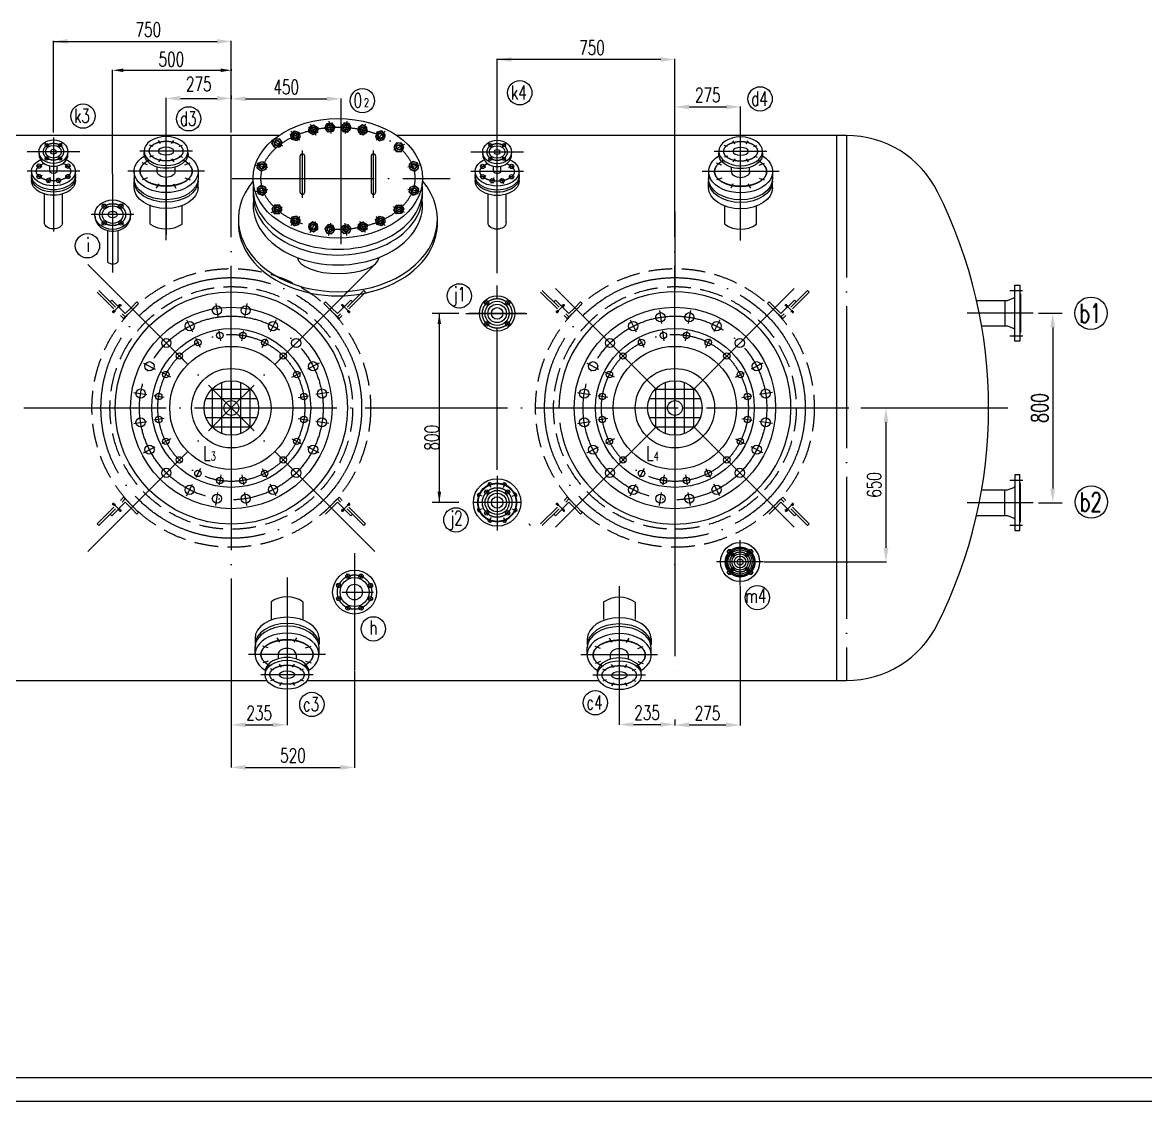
# Model space of a CAD drawing. Extents: x -54047 to 31317, y -2 to 11950.
# Drawn here: x -31083 to -26345, y 0 to 4554 of the extents above; entities that cross this region are included whole.
import ezdxf

# ---------------------------------------------------------------- set-up
doc = ezdxf.new("R2010")
doc.units = 0
doc.header["$LTSCALE"] = 20
for name, pattern in [('DASHDOT-M', [36, 30, -3, 0, -3]), ('DASHDOT-S', [14, 10, -2, 0, -2]), ('HIDDEN-M', [7, 5, -2])]:
    doc.linetypes.add(name, pattern=pattern)
doc.layers.get('0').update_dxf_attribs({"linetype": 'CONTINUOUS'})
doc.styles.add('BIAOZHU', font='ROMANS.shx', dxfattribs={"width": 0.7, "bigfont": 'HLFSD.shx'})
doc.styles.add('HZ', font='ROMANS.shx', dxfattribs={"width": 0.7, "height": 60, "bigfont": 'HLFSD.shx'})

msp = doc.modelspace()

# ---------------------------------------------------------------- linework, layer by layer
at = {"color": 7, "linetype": 'Continuous'}
for p, q in [((-30952.5, 4089.4), (-30952.5, 4475.5)), ((-30952.5, 4473.5), (-30262.1, 4473.5)), ((-30202.1, 4089.4), (-30202.1, 4475.5)), ((-29080.5, 4095.2), (-29080.5, 4399.4)), ((-28390.4, 4397.4), (-29080.5, 4397.4)), ((-28330.4, 4081.2), (-28330.4, 4399.4)), ((-30702.8, 3914.9), (-30702.8, 4353.8)), ((-30657.8, 4351.8), (-30247.1, 4351.8)), ((-30202.1, 4356.1), (-30202.1, 4349.8)), ((-30477.1, 4089.4), (-30477.1, 4235.2)), ((-30417.1, 4233.2), (-30262.1, 4233.2)), ((-30202.1, 4245.5), (-30202.1, 4231.2)), ((-30142.1, 4231.2), (-29799, 4231.2)), ((-29739, 4186.4), (-29739, 4233.2)), ((-28330.4, 4078.8), (-28330.4, 4197.2)), ((-28270.4, 4197.2), (-28113.2, 4197.2)), ((-28053.2, 4072.7), (-28053.2, 4199.2)), ((-28330.4, 4079.2), (-28330.4, 4078.9)), ((-28330.4, 3755.2), (-28330.4, 3514.2)), ((-28330.4, 3679.3), (-28330.4, 3429.4)), ((-29242.4, 3325.8), (-29354.5, 3325.8)), ((-29324.5, 3325.8), (-29324.5, 2527.9)), ((-26795.8, 3326.8), (-26696.2, 3326.8)), ((-26736.2, 3266.8), (-26736.2, 2586.8)), ((-27546.3, 2926.8), (-27437.7, 2926.8)), ((-27439.7, 2336.8), (-27439.7, 2866.8)), ((-29242.4, 2527.9), (-29354.5, 2527.9)), ((-26795.8, 2526.8), (-26696.2, 2526.8)), ((-27954.4, 2276.8), (-27437.7, 2276.8)), ((-28055.4, 2175.1), (-28055.4, 1587.1)), ((-30202.1, 1817.8), (-30202.1, 1410)), ((-29682.1, 1817.8), (-29682.1, 1408)), ((-30202.1, 1774.8), (-30202.1, 1589.6)), ((-29967.1, 1710.1), (-29967.1, 1587.6)), ((-28565.4, 1720.5), (-28565.4, 1589.1)), ((-28330.4, 1611.9), (-28330.4, 1589.1)), ((-30202.1, 1587.6), (-30202.1, 1564)), ((-30142.1, 1589.6), (-30027.1, 1589.6)), ((-28505.4, 1591.1), (-28390.4, 1591.1)), ((-28330.4, 1589.1), (-28330.4, 1587.1)), ((-28270.4, 1589.1), (-28115.4, 1589.1)), ((-30142.1, 1410), (-29742.1, 1410)), ((-20014.2, 0), (-36814.2, 0))]:
    msp.add_line(p, q, dxfattribs=at)
at = {"color": 1, "linetype": 'DASHDOT-M'}
for p, q in [((-29739, 3617.5), (-29739, 4184.4)), ((-29868.8, 4124.5), (-29844.8, 4077.4)), ((-29790.4, 4136.5), (-29782.1, 4084.4)), ((-29714.1, 4136.5), (-29722.4, 4084.4)), ((-29635.7, 4124.5), (-29659.7, 4077.4)), ((-29080.4, 3495.3), (-29080.5, 4144.5)), ((-30477.1, 3634.8), (-30477.1, 4087.4)), ((-30202.1, 2926.8), (-30202.1, 4076.8)), ((-29951, 4094.4), (-29913.6, 4057)), ((-29553.6, 4094.4), (-29590.9, 4057)), ((-28330.4, 2926.8), (-28330.4, 4076.8)), ((-28053.2, 3633.7), (-28053.2, 4086.3)), ((-27606.6, 4076.8), (-27606.6, 1776.8)), ((-30975.9, 4031.4), (-30988.5, 4044.1)), ((-30950.5, 3672), (-30950.5, 4068.2)), ((-30929.2, 4031.4), (-30916.5, 4044.1)), ((-30033.7, 4057.1), (-29986.7, 4033.1)), ((-29470.8, 4039.1), (-29517.8, 4015.1)), ((-29103.8, 4030.3), (-29116.5, 4042.9)), ((-29057.1, 4030.3), (-29044.5, 4042.9)), ((-30841.5, 4008.1), (-31063.5, 4008.1)), ((-30975.9, 3984.7), (-30988.5, 3972.1)), ((-30929.2, 3984.7), (-30916.5, 3972.1)), ((-30366.1, 4010.8), (-30588.1, 4010.8)), ((-29902.3, 3813.7), (-29902.3, 4013.7)), ((-29602.3, 3813.7), (-29602.3, 4013.7)), ((-28969.5, 4006.9), (-29191.5, 4006.9)), ((-29103.8, 3983.6), (-29116.5, 3971)), ((-29057.1, 3983.6), (-29044.5, 3971)), ((-27942.2, 4009.7), (-28164.2, 4009.7)), ((-31000.8, 3942.8), (-31022.2, 3950.5)), ((-30903.7, 3943), (-30882.9, 3950.5)), ((-30100.1, 3950.8), (-30047.9, 3942.5)), ((-29404.5, 3950.8), (-29456.6, 3942.5)), ((-29128.7, 3941.7), (-29150.1, 3949.4)), ((-29031.6, 3941.9), (-29010.8, 3949.4)), ((-30841.5, 3925.4), (-31063.5, 3925.4)), ((-31000.3, 3908.2), (-31022.2, 3900.3)), ((-30966.7, 3899.2), (-30979.6, 3875.5)), ((-30937.3, 3897.3), (-30925.6, 3875.7)), ((-30903.1, 3907.5), (-30882.9, 3900.3)), ((-30702.8, 3912.9), (-30702.8, 3498.6)), ((-30315.1, 3925.4), (-30639.1, 3925.4)), ((-30477.1, 3896.1), (-30477.1, 3658.6)), ((-30199, 3895.7), (-29278.9, 3895.7)), ((-28969.5, 3924.3), (-29191.5, 3924.3)), ((-29128.2, 3907), (-29150.1, 3899.1)), ((-29094.7, 3898.1), (-29107.5, 3874.4)), ((-29065.3, 3896.2), (-29053.6, 3874.6)), ((-29031, 3906.4), (-29010.8, 3899.1)), ((-27891.2, 3924.3), (-28215.2, 3924.3)), ((-30100.1, 3840.6), (-30047.9, 3848.9)), ((-29404.5, 3840.6), (-29456.6, 3848.9)), ((-30702.8, 3811.3), (-30702.8, 3652.6)), ((-30728.9, 3768.7), (-30749.3, 3789.1)), ((-30677.3, 3768.1), (-30656.2, 3789.1)), ((-30033.7, 3752.2), (-29986.7, 3776.2)), ((-29470.8, 3752.2), (-29517.8, 3776.2)), ((-30612.8, 3742.6), (-30792.8, 3742.6)), ((-30728.9, 3716.5), (-30749.3, 3696.1)), ((-30677.3, 3717.1), (-30656.2, 3696.1)), ((-29951, 3697), (-29913.6, 3734.3)), ((-29868.8, 3666.9), (-29844.8, 3714)), ((-29790.4, 3654.8), (-29782.1, 3707)), ((-29714.1, 3654.8), (-29722.4, 3707)), ((-29635.7, 3666.9), (-29659.7, 3714)), ((-29553.6, 3697), (-29590.9, 3734.3)), ((-30808.1, 3532.8), (-30202.1, 2926.8)), ((-29596.1, 3532.8), (-30202.1, 2926.8)), ((-29080.4, 2666.3), (-29080.4, 3444)), ((-28834, 3430.4), (-28330.4, 2926.8)), ((-27826.8, 3430.4), (-28330.4, 2926.8)), ((-26917.1, 3421.8), (-26864.2, 3421.8)), ((-30600.2, 3374.4), (-30593.1, 3367.3)), ((-29804, 3374.4), (-29811.1, 3367.3)), ((-29117, 3362.3), (-29132.2, 3377.6)), ((-29043.8, 3362.3), (-29028.6, 3377.6)), ((-28728.5, 3374.4), (-28721.4, 3367.3)), ((-27932.3, 3374.4), (-27939.4, 3367.3)), ((-30702.8, 3328.4), (-30685.1, 3346.1)), ((-30667.3, 3363.9), (-30685.1, 3346.1)), ((-29736.9, 3363.9), (-29719.2, 3346.1)), ((-29701.4, 3328.4), (-29719.2, 3346.1)), ((-29212.4, 3325.8), (-28955.8, 3325.8)), ((-28960.4, 3325.8), (-29200.4, 3325.8)), ((-28981.4, 3325.8), (-29179.4, 3325.8)), ((-28831.1, 3328.4), (-28813.3, 3346.1)), ((-28795.6, 3363.9), (-28813.3, 3346.1)), ((-27865.2, 3363.9), (-27847.4, 3346.1)), ((-27829.7, 3328.4), (-27847.4, 3346.1)), ((-26819, 3326.8), (-27097.2, 3326.8)), ((-29117, 3289.2), (-29132.2, 3273.9)), ((-29043.8, 3289.2), (-29028.6, 3273.9)), ((-26917.1, 3231.8), (-26862.7, 3231.8)), ((-35398.1, 2926.8), (-26925, 2926.8)), ((-30808.1, 2320.8), (-30202.1, 2926.8)), ((-29596.1, 2320.8), (-30202.1, 2926.8)), ((-30202.1, 2926.8), (-30202.1, 1776.8)), ((-28834, 2423.2), (-28330.4, 2926.8)), ((-27826.8, 2423.2), (-28330.4, 2926.8)), ((-28330.4, 2926.8), (-28330.4, 2068.6)), ((-29106.9, 2591.8), (-29115.1, 2611.7)), ((-29080.4, 2640.2), (-29080.4, 2409.7)), ((-29053.9, 2591.8), (-29045.6, 2611.7)), ((-26917.1, 2621.8), (-26862.7, 2621.8)), ((-29144.3, 2554.3), (-29164.3, 2562.6)), ((-29117, 2564.4), (-29132.2, 2579.7)), ((-29043.8, 2564.4), (-29028.6, 2579.7)), ((-29016.5, 2554.3), (-28996.5, 2562.6)), ((-30702.8, 2525.3), (-30685.1, 2507.5)), ((-29701.4, 2525.3), (-29719.2, 2507.5)), ((-28981.4, 2527.9), (-29179.4, 2527.9)), ((-28831.1, 2525.3), (-28813.3, 2507.5)), ((-27829.7, 2525.3), (-27847.4, 2507.5)), ((-26819, 2526.8), (-27097.2, 2526.8)), ((-30667.3, 2489.7), (-30685.1, 2507.5)), ((-30600.2, 2479.2), (-30593.1, 2486.3)), ((-29736.9, 2489.7), (-29719.2, 2507.5)), ((-29144.3, 2501.4), (-29164.3, 2493.1)), ((-29117, 2491.3), (-29132.2, 2476)), ((-29043.8, 2491.3), (-29028.6, 2476)), ((-29016.5, 2501.4), (-28996.5, 2493.1)), ((-28795.6, 2489.7), (-28813.3, 2507.5)), ((-28728.5, 2479.2), (-28721.4, 2486.3)), ((-28330.4, 2479.8), (-28330.4, 1819.8)), ((-27865.2, 2489.7), (-27847.4, 2507.5)), ((-29106.9, 2463.9), (-29115.1, 2444)), ((-29053.9, 2463.9), (-29045.6, 2444)), ((-26917.1, 2431.8), (-26864.2, 2431.8)), ((-28092, 2313.4), (-28107.2, 2328.6)), ((-28055.4, 2177.1), (-28055.4, 2368.4)), ((-28018.8, 2313.4), (-28003.6, 2328.6)), ((-29682.1, 2313.5), (-29682.1, 1819.8)), ((-27956.4, 2276.8), (-28154.4, 2276.8)), ((-27986.4, 2276.8), (-28124.4, 2276.8)), ((-28079.5, 2300.9), (-28091.4, 2312.8)), ((-28031.3, 2300.9), (-28019.4, 2312.8)), ((-28092, 2240.3), (-28107.2, 2225)), ((-28079.5, 2252.7), (-28091.4, 2240.8)), ((-28031.3, 2252.7), (-28019.4, 2240.8)), ((-28018.8, 2240.3), (-28003.6, 2225)), ((-29967.1, 2211), (-29967.1, 1938.3)), ((-29739.1, 2173.4), (-29759.1, 2181.7)), ((-29705.7, 2206.8), (-29714, 2226.8)), ((-29658.5, 2206.8), (-29650.2, 2226.8)), ((-29625.1, 2173.4), (-29605.2, 2181.7)), ((-29967.1, 2177.1), (-29967.1, 1724.5)), ((-29736.1, 2149.8), (-29602.8, 2149.8)), ((-28565.4, 2175.1), (-28565.4, 1722.5)), ((-29739.1, 2126.2), (-29759.1, 2117.9)), ((-29705.7, 2092.8), (-29714, 2072.9)), ((-29658.5, 2092.8), (-29650.2, 2072.9)), ((-29625.1, 2126.2), (-29605.2, 2117.9)), ((-29805.1, 1886.5), (-30129.1, 1886.5)), ((-29967.1, 1856.3), (-29967.1, 1712.1)), ((-28403.4, 1884.5), (-28727.4, 1884.5)), ((-28565.4, 1854.3), (-28565.4, 1723.9)), ((-29856.1, 1801.1), (-30078.1, 1801.1)), ((-28454.4, 1799.1), (-28676.4, 1799.1))]:
    msp.add_line(p, q, dxfattribs=at)
at = {"color": 4, "linetype": 'Continuous'}
for p, q in [((-30001.3, 4076.8), (-32272, 4076.8)), ((-27606.6, 4076.8), (-29503.2, 4076.8)), ((-27646.6, 1776.8), (-27646.6, 4076.8)), ((-30532.5, 4030.8), (-30546.7, 4036)), ((-30500.3, 4043), (-30509.4, 4055.7)), ((-30454, 4043), (-30444.9, 4055.7)), ((-30421.7, 4030.8), (-30407.5, 4036)), ((-28108.6, 4029.7), (-28122.9, 4034.9)), ((-28076.4, 4041.9), (-28085.5, 4054.5)), ((-28030.1, 4041.9), (-28021, 4054.5)), ((-27997.8, 4029.7), (-27983.6, 4034.9)), ((-30532.5, 3990.8), (-30546.7, 3985.7)), ((-30421.7, 3990.8), (-30407.5, 3985.7)), ((-29912.3, 3988.7), (-29912.3, 3838.7)), ((-29892.3, 3838.7), (-29892.3, 3988.7)), ((-29612.3, 3988.7), (-29612.3, 3838.7)), ((-29592.3, 3838.7), (-29592.3, 3988.7)), ((-28108.6, 3989.7), (-28122.9, 3984.6)), ((-27997.8, 3989.7), (-27983.6, 3984.6)), ((-30968.5, 3924.2), (-30968.5, 3948.3)), ((-30936.5, 3924.2), (-30936.5, 3948.3)), ((-30555.9, 3952.9), (-30578.7, 3960.9)), ((-30515.1, 3925.4), (-30515.1, 3943.5)), ((-30500.3, 3978.7), (-30509.4, 3966)), ((-30454, 3978.7), (-30444.9, 3966)), ((-30439.1, 3925.4), (-30439.1, 3943.5)), ((-30398.4, 3952.9), (-30375.6, 3960.9)), ((-29096.5, 3923.1), (-29096.5, 3947.2)), ((-29064.5, 3923.1), (-29064.5, 3947.2)), ((-28132, 3951.8), (-28154.8, 3959.8)), ((-28091.2, 3924.3), (-28091.2, 3942.4)), ((-28076.4, 3977.5), (-28085.5, 3964.9)), ((-28030.1, 3977.5), (-28021, 3964.9)), ((-28015.2, 3924.3), (-28015.2, 3942.4)), ((-27974.5, 3951.8), (-27951.7, 3959.8)), ((-30612.1, 3925.4), (-30612.1, 3891.8)), ((-30555.9, 3897.9), (-30578.7, 3890)), ((-30398.4, 3897.9), (-30375.6, 3890)), ((-30342.1, 3925.4), (-30342.1, 3891.8)), ((-28188.2, 3924.3), (-28188.2, 3890.7)), ((-28132, 3896.8), (-28154.8, 3888.8)), ((-27974.5, 3896.8), (-27951.7, 3888.8)), ((-27918.2, 3924.3), (-27918.2, 3890.7)), ((-30612.1, 3854.5), (-30612.1, 3880.9)), ((-30508, 3873.1), (-30518.8, 3854.8)), ((-30446.2, 3873.1), (-30435.5, 3854.8)), ((-30342.1, 3854.5), (-30342.1, 3880.9)), ((-28188.2, 3853.3), (-28188.2, 3879.8)), ((-28084.1, 3871.9), (-28094.9, 3853.7)), ((-28022.3, 3871.9), (-28011.6, 3853.7)), ((-27918.2, 3853.3), (-27918.2, 3879.8)), ((-30990.5, 3708.5), (-30990.5, 3829.7)), ((-30914.5, 3708.5), (-30914.5, 3829.7)), ((-29118.5, 3707.3), (-29118.5, 3828.6)), ((-29042.5, 3707.3), (-29042.5, 3828.6)), ((-30544.1, 3703), (-30544.1, 3780.1)), ((-30410.1, 3703), (-30410.1, 3780.1)), ((-28120.2, 3701.9), (-28120.2, 3779)), ((-27986.2, 3701.9), (-27986.2, 3779)), ((-30724.8, 3675.7), (-30724.8, 3543.4)), ((-30680.8, 3675.5), (-30680.8, 3542.9)), ((-26896.6, 3209.3), (-26896.6, 3444.3)), ((-26896.6, 3444.3), (-26875.6, 3444.3)), ((-26875.6, 3444.3), (-26875.6, 3209.3)), ((-27057.8, 3380.8), (-26926.6, 3380.8)), ((-26938.6, 3380.8), (-26938.6, 3272.8)), ((-26926.6, 3380.8), (-26900.3, 3391.3)), ((-26875.6, 3407.8), (-26872.6, 3407.8)), ((-26872.6, 3407.8), (-26872.6, 3245.8)), ((-26872.6, 3407.8), (-26872.6, 3245.8)), ((-27036.2, 3272.8), (-26926.6, 3272.8)), ((-26926.6, 3272.8), (-26900.3, 3262.3)), ((-26872.6, 3245.8), (-26875.6, 3245.8)), ((-26875.6, 3209.3), (-26896.6, 3209.3)), ((-30242.1, 2818.9), (-30242.1, 3034.7)), ((-30202.1, 3041.9), (-30202.1, 2958.2)), ((-30162.1, 2818.9), (-30162.1, 3034.7)), ((-28370.4, 2818.9), (-28370.4, 3034.7)), ((-28330.4, 3041.9), (-28330.4, 2958.2)), ((-28290.4, 2818.9), (-28290.4, 3034.7)), ((-30284.8, 3006.8), (-30119.4, 3006.8)), ((-30282.1, 2844.1), (-30282.1, 3009.5)), ((-30122.1, 2844.1), (-30122.1, 3009.5)), ((-28413.1, 3006.8), (-28247.7, 3006.8)), ((-28410.4, 2844.1), (-28410.4, 3009.5)), ((-28250.4, 2844.1), (-28250.4, 3009.5)), ((-30310, 2966.8), (-30094.2, 2966.8)), ((-28438.3, 2966.8), (-28222.5, 2966.8)), ((-30317.2, 2926.8), (-30233.5, 2926.8)), ((-30202.1, 2811.8), (-30202.1, 2895.4)), ((-30170.7, 2926.8), (-30087.1, 2926.8)), ((-28445.5, 2926.8), (-28361.8, 2926.8)), ((-28330.4, 2811.8), (-28330.4, 2895.4)), ((-28299, 2926.8), (-28215.3, 2926.8)), ((-30310, 2886.8), (-30094.2, 2886.8)), ((-30284.8, 2846.8), (-30119.4, 2846.8)), ((-28438.3, 2886.8), (-28222.5, 2886.8)), ((-28413.1, 2846.8), (-28247.7, 2846.8)), ((-26896.6, 2644.3), (-26896.6, 2409.3)), ((-26875.6, 2644.3), (-26896.6, 2644.3)), ((-26875.6, 2409.3), (-26875.6, 2644.3)), ((-26872.6, 2607.8), (-26875.6, 2607.8)), ((-26872.6, 2445.8), (-26872.6, 2607.8)), ((-26872.6, 2445.8), (-26872.6, 2607.8)), ((-27036.2, 2580.8), (-26926.6, 2580.8)), ((-26938.6, 2472.8), (-26938.6, 2580.8)), ((-26926.6, 2580.8), (-26900.3, 2591.3)), ((-27057.8, 2472.8), (-26926.6, 2472.8)), ((-26926.6, 2472.8), (-26900.3, 2462.3)), ((-26875.6, 2445.8), (-26872.6, 2445.8)), ((-26896.6, 2409.3), (-26875.6, 2409.3)), ((-30034.1, 2108.9), (-30034.1, 2035.5)), ((-29900.1, 2108.9), (-29900.1, 2035.5)), ((-28632.4, 2106.9), (-28632.4, 2033.5)), ((-28498.4, 2106.9), (-28498.4, 2033.5)), ((-30102.1, 1957.5), (-30102.1, 1931)), ((-29998, 1938.9), (-30008.8, 1957.1)), ((-29936.2, 1938.9), (-29925.5, 1957.1)), ((-29832.1, 1957.5), (-29832.1, 1931)), ((-28700.4, 1955.5), (-28700.4, 1929)), ((-28596.3, 1936.8), (-28607, 1955.1)), ((-28534.5, 1936.8), (-28523.7, 1955.1)), ((-28430.4, 1955.5), (-28430.4, 1929)), ((-30102.1, 1886.5), (-30102.1, 1920.1)), ((-30045.9, 1914), (-30068.7, 1922)), ((-29888.4, 1914), (-29865.6, 1922)), ((-29832.1, 1886.5), (-29832.1, 1920.1)), ((-28700.4, 1884.5), (-28700.4, 1918.1)), ((-28644.1, 1912), (-28666.9, 1920)), ((-28486.7, 1912), (-28463.9, 1920)), ((-28430.4, 1884.5), (-28430.4, 1918.1)), ((-30045.9, 1859), (-30068.7, 1851)), ((-30005.1, 1886.5), (-30005.1, 1868.4)), ((-29929.1, 1886.5), (-29929.1, 1868.4)), ((-29888.4, 1859), (-29865.6, 1851)), ((-28644.1, 1857), (-28666.9, 1849)), ((-28603.4, 1884.5), (-28603.4, 1866.4)), ((-28527.4, 1884.5), (-28527.4, 1866.4)), ((-28486.7, 1857), (-28463.9, 1849)), ((-30022.5, 1821.1), (-30036.7, 1826.2)), ((-29990.3, 1833.3), (-29999.4, 1845.9)), ((-29944, 1833.3), (-29934.9, 1845.9)), ((-29911.7, 1821.1), (-29897.5, 1826.2)), ((-28620.8, 1819.1), (-28635, 1824.2)), ((-28588.5, 1831.2), (-28597.7, 1843.9)), ((-28542.2, 1831.2), (-28533.1, 1843.9)), ((-28510, 1819.1), (-28495.8, 1824.2)), ((-32223.1, 1776.8), (-30052, 1776.8)), ((-30022.5, 1781.1), (-30036.7, 1775.9)), ((-29990.3, 1768.9), (-29999.4, 1756.3)), ((-29944, 1768.9), (-29934.9, 1756.3)), ((-29911.7, 1781.1), (-29897.5, 1775.9)), ((-29882.3, 1776.8), (-28651.5, 1776.8)), ((-28620.8, 1779.1), (-28635, 1773.9)), ((-28588.5, 1766.9), (-28597.7, 1754.3)), ((-28542.2, 1766.9), (-28533.1, 1754.3)), ((-28510, 1779.1), (-28495.8, 1773.9)), ((-28479.3, 1776.8), (-27606.6, 1776.8)), ((-20114.2, 100), (-36314.2, 100))]:
    msp.add_line(p, q, dxfattribs=at)
at = {"color": 6, "linetype": 'HIDDEN-M'}
for p, q in [((-30768.7, 3415.6), (-30656.8, 3303.7)), ((-30761.7, 3422.7), (-30649.7, 3310.8)), ((-29642.6, 3422.7), (-29754.5, 3310.8)), ((-29635.5, 3415.6), (-29747.5, 3303.7)), ((-29642.6, 3422.7), (-29635.5, 3415.6)), ((-28897, 3415.6), (-28785.1, 3303.7)), ((-28889.9, 3422.7), (-28778, 3310.8)), ((-27770.9, 3422.7), (-27882.8, 3310.8)), ((-27763.8, 3415.6), (-27875.7, 3303.7)), ((-27770.9, 3422.7), (-27763.8, 3415.6)), ((-30706.3, 3381.5), (-30713.4, 3374.4)), ((-30706.3, 3381.5), (-30649.7, 3324.9)), ((-30672.4, 3352.2), (-30672.4, 3365.3)), ((-30625, 3349.7), (-30600.2, 3374.4)), ((-30617.9, 3342.6), (-30593.1, 3367.3)), ((-29786.3, 3342.6), (-29811.1, 3367.3)), ((-29779.3, 3349.7), (-29804, 3374.4)), ((-29698, 3381.5), (-29754.5, 3324.9)), ((-29731.8, 3352.2), (-29731.8, 3365.3)), ((-29698, 3381.5), (-29690.9, 3374.4)), ((-28834.6, 3381.5), (-28841.6, 3374.4)), ((-28834.6, 3381.5), (-28778, 3324.9)), ((-28800.7, 3352.2), (-28800.7, 3365.3)), ((-28753.2, 3349.7), (-28728.5, 3374.4)), ((-28746.2, 3342.6), (-28721.4, 3367.3)), ((-27914.6, 3342.6), (-27939.4, 3367.3)), ((-27907.5, 3349.7), (-27932.3, 3374.4)), ((-27826.2, 3381.5), (-27882.8, 3324.9)), ((-27860.1, 3352.2), (-27860.1, 3365.3)), ((-27826.2, 3381.5), (-27819.2, 3374.4)), ((-30691.2, 3333.5), (-30704.2, 3333.5)), ((-30697.7, 3333.5), (-30697.7, 3340)), ((-30697.7, 3333.5), (-30697.7, 3326.9)), ((-30672.4, 3358.8), (-30679, 3358.8)), ((-30672.4, 3358.8), (-30665.9, 3358.8)), ((-30617.9, 3342.6), (-30656.8, 3303.7)), ((-30625, 3349.7), (-30649.7, 3324.9)), ((-29786.3, 3342.6), (-29747.5, 3303.7)), ((-29779.3, 3349.7), (-29754.5, 3324.9)), ((-29731.8, 3358.8), (-29738.4, 3358.8)), ((-29731.8, 3358.8), (-29725.3, 3358.8)), ((-29713.1, 3333.5), (-29700, 3333.5)), ((-29706.5, 3333.5), (-29706.5, 3340)), ((-29706.5, 3333.5), (-29706.5, 3326.9)), ((-28819.5, 3333.5), (-28832.5, 3333.5)), ((-28826, 3333.5), (-28826, 3340)), ((-28826, 3333.5), (-28826, 3326.9)), ((-28800.7, 3358.8), (-28807.3, 3358.8)), ((-28800.7, 3358.8), (-28794.2, 3358.8)), ((-28746.2, 3342.6), (-28785.1, 3303.7)), ((-28753.2, 3349.7), (-28778, 3324.9)), ((-27914.6, 3342.6), (-27875.7, 3303.7)), ((-27907.5, 3349.7), (-27882.8, 3324.9)), ((-27860.1, 3358.8), (-27866.6, 3358.8)), ((-27860.1, 3358.8), (-27853.5, 3358.8)), ((-27841.3, 3333.5), (-27828.3, 3333.5)), ((-27834.8, 3333.5), (-27834.8, 3340)), ((-27834.8, 3333.5), (-27834.8, 3326.9)), ((-30768.7, 2438), (-30656.8, 2549.9)), ((-30761.7, 2430.9), (-30649.7, 2542.9)), ((-30706.3, 2472.1), (-30649.7, 2528.7)), ((-30691.2, 2520.1), (-30704.2, 2520.1)), ((-30697.7, 2520.1), (-30697.7, 2526.7)), ((-30697.7, 2520.1), (-30697.7, 2513.6)), ((-30617.9, 2511), (-30656.8, 2549.9)), ((-30625, 2504), (-30649.7, 2528.7)), ((-29786.3, 2511), (-29747.5, 2549.9)), ((-29779.3, 2504), (-29754.5, 2528.7)), ((-29642.6, 2430.9), (-29754.5, 2542.9)), ((-29698, 2472.1), (-29754.5, 2528.7)), ((-29635.5, 2438), (-29747.5, 2549.9)), ((-29713.1, 2520.1), (-29700, 2520.1)), ((-29706.5, 2520.1), (-29706.5, 2526.7)), ((-29706.5, 2520.1), (-29706.5, 2513.6)), ((-28897, 2438), (-28785.1, 2549.9)), ((-28889.9, 2430.9), (-28778, 2542.9)), ((-28834.6, 2472.1), (-28778, 2528.7)), ((-28819.5, 2520.1), (-28832.5, 2520.1)), ((-28826, 2520.1), (-28826, 2526.7)), ((-28826, 2520.1), (-28826, 2513.6)), ((-28746.2, 2511), (-28785.1, 2549.9)), ((-28753.2, 2504), (-28778, 2528.7)), ((-27914.6, 2511), (-27875.7, 2549.9)), ((-27907.5, 2504), (-27882.8, 2528.7)), ((-27770.9, 2430.9), (-27882.8, 2542.9)), ((-27826.2, 2472.1), (-27882.8, 2528.7)), ((-27763.8, 2438), (-27875.7, 2549.9)), ((-27841.3, 2520.1), (-27828.3, 2520.1)), ((-27834.8, 2520.1), (-27834.8, 2526.7)), ((-27834.8, 2520.1), (-27834.8, 2513.6)), ((-30706.3, 2472.1), (-30713.4, 2479.2)), ((-30672.4, 2494.9), (-30679, 2494.9)), ((-30672.4, 2501.4), (-30672.4, 2488.3)), ((-30672.4, 2494.9), (-30665.9, 2494.9)), ((-30625, 2504), (-30600.2, 2479.2)), ((-30617.9, 2511), (-30593.1, 2486.3)), ((-29786.3, 2511), (-29811.1, 2486.3)), ((-29779.3, 2504), (-29804, 2479.2)), ((-29731.8, 2494.9), (-29738.4, 2494.9)), ((-29731.8, 2501.4), (-29731.8, 2488.3)), ((-29731.8, 2494.9), (-29725.3, 2494.9)), ((-29698, 2472.1), (-29690.9, 2479.2)), ((-28834.6, 2472.1), (-28841.6, 2479.2)), ((-28800.7, 2494.9), (-28807.3, 2494.9)), ((-28800.7, 2501.4), (-28800.7, 2488.3)), ((-28800.7, 2494.9), (-28794.2, 2494.9)), ((-28753.2, 2504), (-28728.5, 2479.2)), ((-28746.2, 2511), (-28721.4, 2486.3)), ((-27914.6, 2511), (-27939.4, 2486.3)), ((-27907.5, 2504), (-27932.3, 2479.2)), ((-27860.1, 2494.9), (-27866.6, 2494.9)), ((-27860.1, 2501.4), (-27860.1, 2488.3)), ((-27860.1, 2494.9), (-27853.5, 2494.9)), ((-27826.2, 2472.1), (-27819.2, 2479.2)), ((-30761.7, 2430.9), (-30768.7, 2438)), ((-29642.6, 2430.9), (-29635.5, 2438)), ((-28939.9, 2430.9), (-28947, 2438)), ((-27770.9, 2430.9), (-27763.8, 2438))]:
    msp.add_line(p, q, dxfattribs=at)
at = {"color": 1, "linetype": 'DASHDOT-S'}
for p, q in [((-30267.3, 3367.6), (-30258.6, 3312.9)), ((-30136.9, 3367.6), (-30145.6, 3312.9)), ((-28395.6, 3338.3), (-28386.9, 3283.6)), ((-28265.2, 3338.3), (-28273.9, 3283.6)), ((-30391.3, 3298), (-30366.1, 3248.6)), ((-30013, 3298), (-30038.1, 3248.6)), ((-28519.5, 3298), (-28494.4, 3248.6)), ((-28141.3, 3298), (-28166.4, 3248.6)), ((-30246.9, 3209.5), (-30253.6, 3251.9)), ((-30157.3, 3209.5), (-30150.6, 3251.9)), ((-28375.2, 3209.5), (-28381.9, 3251.9)), ((-28285.6, 3209.5), (-28278.9, 3251.9)), ((-30496.7, 3221.4), (-30457.5, 3182.2)), ((-30332.1, 3181.9), (-30351.6, 3220.1)), ((-30072.2, 3181.9), (-30052.7, 3220.1)), ((-29907.5, 3221.4), (-29946.7, 3182.2)), ((-28625, 3221.4), (-28585.8, 3182.2)), ((-28460.3, 3181.9), (-28479.8, 3220.1)), ((-28200.4, 3181.9), (-28181, 3220.1)), ((-28035.8, 3221.4), (-28075, 3182.2)), ((-30404.5, 3129.2), (-30434.9, 3159.6)), ((-29999.7, 3129.2), (-29969.4, 3159.6)), ((-28532.8, 3129.2), (-28563.1, 3159.6)), ((-28128, 3129.2), (-28097.6, 3159.6)), ((-30573.3, 3116), (-30523.9, 3090.8)), ((-29830.9, 3116), (-29880.3, 3090.8)), ((-28701.6, 3116), (-28652.2, 3090.8)), ((-27959.2, 3116), (-28008.6, 3090.8)), ((-30457.2, 3056.8), (-30495.4, 3076.3)), ((-29947.1, 3056.8), (-29908.8, 3076.3)), ((-28585.4, 3056.8), (-28623.7, 3076.3)), ((-28075.4, 3056.8), (-28037.1, 3076.3)), ((-30613.6, 2992), (-30558.9, 2983.3)), ((-29790.6, 2992), (-29845.4, 2983.3)), ((-28741.9, 2992), (-28687.1, 2983.3)), ((-27918.9, 2992), (-27973.7, 2983.3)), ((-30484.8, 2971.6), (-30527.2, 2978.3)), ((-29919.4, 2971.6), (-29877, 2978.3)), ((-28613.1, 2971.6), (-28655.5, 2978.3)), ((-28047.7, 2971.6), (-28005.3, 2978.3)), ((-30613.6, 2861.6), (-30558.9, 2870.3)), ((-30484.8, 2882), (-30527.2, 2875.3)), ((-29919.4, 2882), (-29877, 2875.3)), ((-29790.6, 2861.6), (-29845.4, 2870.3)), ((-28741.9, 2861.6), (-28687.1, 2870.3)), ((-28613.1, 2882), (-28655.5, 2875.3)), ((-28047.7, 2882), (-28005.3, 2875.3)), ((-27918.9, 2861.6), (-27973.7, 2870.3)), ((-30457.2, 2796.9), (-30495.4, 2777.4)), ((-29947.1, 2796.9), (-29908.8, 2777.4)), ((-28585.4, 2796.9), (-28623.7, 2777.4)), ((-28075.4, 2796.9), (-28037.1, 2777.4)), ((-30573.3, 2737.7), (-30523.9, 2762.8)), ((-29830.9, 2737.7), (-29880.3, 2762.8)), ((-28701.6, 2737.7), (-28652.2, 2762.8)), ((-27959.2, 2737.7), (-28008.6, 2762.8)), ((-30404.5, 2724.4), (-30434.9, 2694.1)), ((-29999.7, 2724.4), (-29969.4, 2694.1)), ((-28532.8, 2724.4), (-28563.1, 2694.1)), ((-28128, 2724.4), (-28097.6, 2694.1)), ((-30496.7, 2632.2), (-30457.5, 2671.4)), ((-30332.1, 2671.8), (-30351.6, 2633.5)), ((-30072.2, 2671.8), (-30052.7, 2633.5)), ((-29907.5, 2632.2), (-29946.7, 2671.4)), ((-28625, 2632.2), (-28585.8, 2671.4)), ((-28460.3, 2671.8), (-28479.8, 2633.5)), ((-28200.4, 2671.8), (-28181, 2633.5)), ((-28035.8, 2632.2), (-28075, 2671.4)), ((-30246.9, 2644.1), (-30253.6, 2601.7)), ((-30157.3, 2644.1), (-30150.6, 2601.7)), ((-28375.2, 2644.1), (-28381.9, 2601.7)), ((-28285.6, 2644.1), (-28278.9, 2601.7)), ((-30391.3, 2555.6), (-30366.1, 2605)), ((-30267.3, 2515.3), (-30258.6, 2570.1)), ((-30136.9, 2515.3), (-30145.6, 2570.1)), ((-30013, 2555.6), (-30038.1, 2605)), ((-28519.5, 2555.6), (-28494.4, 2605)), ((-28395.6, 2515.3), (-28386.9, 2570.1)), ((-28265.2, 2515.3), (-28273.9, 2570.1)), ((-28141.3, 2555.6), (-28166.4, 2605))]:
    msp.add_line(p, q, dxfattribs=at)
at = {"color": 4, "linetype": 'Continuous'}
for points in [[(-29793.9, 4090.6), (-29807.3, 4107.1), (-29799.6, 4127), (-29778.7, 4130.3), (-29765.3, 4113.8), (-29772.9, 4093.9)], [(-29710.6, 4090.6), (-29697.3, 4107.1), (-29704.9, 4127), (-29725.9, 4130.3), (-29739.2, 4113.8), (-29731.6, 4093.9)], [(-29926.1, 4054.5), (-29946.7, 4060), (-29952.2, 4080.6), (-29937.1, 4095.6), (-29916.6, 4090.1), (-29911.1, 4069.6)], [(-29857.5, 4078.9), (-29875.4, 4090.5), (-29874.2, 4111.7), (-29855.3, 4121.3), (-29837.5, 4109.8), (-29838.6, 4088.6)], [(-29647, 4078.9), (-29629.2, 4090.5), (-29630.3, 4111.7), (-29649.2, 4121.3), (-29667, 4109.8), (-29665.9, 4088.6)], [(-29578.4, 4054.5), (-29557.9, 4060), (-29552.4, 4080.6), (-29567.4, 4095.6), (-29587.9, 4090.1), (-29593.4, 4069.6)], [(-29997.8, 4026.9), (-30019.1, 4025.8), (-30030.6, 4043.6), (-30021, 4062.5), (-29999.8, 4063.6), (-29988.2, 4045.8)], [(-29506.7, 4008.9), (-29485.5, 4007.8), (-29473.9, 4025.6), (-29483.5, 4044.5), (-29504.7, 4045.6), (-29516.3, 4027.8)], [(-30056.6, 3933.1), (-30076.4, 3925.5), (-30092.9, 3938.9), (-30089.6, 3959.9), (-30069.8, 3967.5), (-30053.3, 3954.1)], [(-29447.9, 3933.1), (-29428.1, 3925.5), (-29411.6, 3938.9), (-29414.9, 3959.9), (-29434.8, 3967.5), (-29451.3, 3954.1)], [(-30056.6, 3858.2), (-30076.4, 3865.8), (-30092.9, 3852.5), (-30089.6, 3831.5), (-30069.8, 3823.9), (-30053.3, 3837.2)], [(-29447.9, 3858.2), (-29428.1, 3865.8), (-29411.6, 3852.5), (-29414.9, 3831.5), (-29434.8, 3823.9), (-29451.3, 3837.2)], [(-29997.8, 3782.5), (-30019.1, 3783.6), (-30030.6, 3765.8), (-30021, 3746.8), (-29999.8, 3745.7), (-29988.2, 3763.5)], [(-29506.7, 3782.5), (-29485.5, 3783.6), (-29473.9, 3765.8), (-29483.5, 3746.8), (-29504.7, 3745.7), (-29516.3, 3763.5)], [(-29926.1, 3736.8), (-29946.7, 3731.3), (-29952.2, 3710.8), (-29937.1, 3695.8), (-29916.6, 3701.3), (-29911.1, 3721.8)], [(-29857.5, 3712.4), (-29875.4, 3700.9), (-29874.2, 3679.7), (-29855.3, 3670), (-29837.5, 3681.6), (-29838.6, 3702.8)], [(-29793.9, 3700.7), (-29807.3, 3684.2), (-29799.6, 3664.4), (-29778.7, 3661.1), (-29765.3, 3677.6), (-29772.9, 3697.4)], [(-29710.6, 3700.7), (-29697.3, 3684.2), (-29704.9, 3664.4), (-29725.9, 3661.1), (-29739.2, 3677.6), (-29731.6, 3697.4)], [(-29647, 3712.4), (-29629.2, 3700.9), (-29630.3, 3679.7), (-29649.2, 3670), (-29667, 3681.6), (-29665.9, 3702.8)], [(-29578.4, 3736.8), (-29557.9, 3731.3), (-29552.4, 3710.8), (-29567.4, 3695.8), (-29587.9, 3701.3), (-29593.4, 3721.8)]]:
    msp.add_lwpolyline(points, close=True, dxfattribs=at)
for centre, radius in [((-29648.9, 4223.5), 51.3), ((-28984.9, 4256.8), 51.3), ((-27971, 4231.1), 51.3), ((-30828.1, 4158.4), 51.3), ((-30381.7, 4146.9), 51.3), ((-29786.3, 4110.4), 18.4), ((-29718.2, 4110.4), 18.4), ((-29931.6, 4075.1), 18.4), ((-29931.6, 4075.1), 12), ((-29856.4, 4100.1), 18.4), ((-29856.4, 4100.1), 12), ((-29786.3, 4110.4), 12), ((-29718.2, 4110.4), 12), ((-29648.1, 4100.1), 18.4), ((-29648.1, 4100.1), 12), ((-29572.9, 4075.1), 18.4), ((-29572.9, 4075.1), 12), ((-30980.8, 4036.3), 7), ((-30924.3, 4036.3), 7), ((-30009.4, 4044.7), 18.4), ((-30009.4, 4044.7), 12), ((-29495.1, 4026.7), 18.4), ((-29495.1, 4026.7), 12), ((-29108.7, 4035.2), 7), ((-29052.2, 4035.2), 7), ((-30980.8, 3979.8), 7), ((-30924.3, 3979.8), 7), ((-29108.7, 3978.7), 7), ((-29052.2, 3978.7), 7), ((-31013.3, 3947.4), 9), ((-30891.7, 3947.4), 9), ((-30073.1, 3946.5), 18.4), ((-30073.1, 3946.5), 12), ((-29431.4, 3946.5), 18.4), ((-29431.4, 3946.5), 12), ((-29141.3, 3946.2), 9), ((-29019.7, 3946.2), 9), ((-31013.3, 3903.4), 9), ((-30973.4, 3886.8), 9), ((-30931.6, 3886.8), 9), ((-30891.7, 3903.4), 9), ((-29141.3, 3902.3), 9), ((-29101.4, 3885.7), 9), ((-29059.6, 3885.7), 9), ((-29019.7, 3902.3), 9), ((-30073.1, 3844.9), 18.4), ((-30073.1, 3844.9), 12), ((-29431.4, 3844.9), 18.4), ((-29431.4, 3844.9), 12), ((-30738.1, 3777.9), 9), ((-30667.4, 3777.9), 9), ((-30009.4, 3764.6), 18.4), ((-30009.4, 3764.6), 12), ((-29495.1, 3764.6), 18.4), ((-29495.1, 3764.6), 12), ((-30738.1, 3707.3), 9), ((-30667.4, 3707.3), 9), ((-29931.6, 3716.3), 18.4), ((-29931.6, 3716.3), 12), ((-29856.4, 3691.2), 18.4), ((-29856.4, 3691.2), 12), ((-29786.3, 3680.9), 18.4), ((-29718.2, 3680.9), 18.4), ((-29648.1, 3691.2), 18.4), ((-29648.1, 3691.2), 12), ((-29572.9, 3716.3), 18.4), ((-29572.9, 3716.3), 12), ((-30809.1, 3611), 51.3), ((-29786.3, 3680.9), 12), ((-29718.2, 3680.9), 12), ((-30202.1, 2926.8), 490), ((-29240.2, 3399.7), 51.3), ((-29080.4, 3325.8), 74.4), ((-29124.6, 3370), 9), ((-29080.4, 3325.8), 51), ((-29080.4, 3325.8), 39), ((-29036.2, 3370), 9), ((-26575, 3326.6), 68.4), ((-30202.1, 2926.8), 425), ((-30262.7, 3338.9), 19.5), ((-30141.5, 3338.9), 19.5), ((-29080.4, 3325.8), 24.5), ((-28330.4, 2926.8), 425), ((-28391, 3309.5), 19.5), ((-28269.8, 3309.5), 19.5), ((-30378, 3272.1), 19.5), ((-30026.2, 3272.1), 19.5), ((-29124.6, 3281.6), 9), ((-29036.2, 3281.6), 9), ((-28506.3, 3272.1), 19.5), ((-28154.5, 3272.1), 19.5), ((-30202.1, 2926.8), 335), ((-30250.6, 3233), 13.5), ((-30153.6, 3233), 13.5), ((-28330.4, 2926.8), 335), ((-28378.9, 3233), 13.5), ((-28281.9, 3233), 13.5), ((-30476.1, 3200.8), 19.5), ((-30202.1, 2926.8), 260), ((-30342.9, 3203), 13.5), ((-30061.4, 3203), 13.5), ((-29928.1, 3200.8), 19.5), ((-28604.4, 3200.8), 19.5), ((-28330.4, 2926.8), 260), ((-28471.1, 3203), 13.5), ((-28189.7, 3203), 13.5), ((-28056.4, 3200.8), 19.5), ((-30421.3, 3146), 13.5), ((-29982.9, 3146), 13.5), ((-28549.6, 3146), 13.5), ((-28111.2, 3146), 13.5), ((-30547.4, 3102.7), 19.5), ((-30478.3, 3067.6), 13.5), ((-30202.1, 2925.7), 167.5), ((-29925.9, 3067.6), 13.5), ((-29856.9, 3102.7), 19.5), ((-28675.7, 3102.7), 19.5), ((-28606.6, 3067.6), 13.5), ((-28330.4, 2925.7), 167.5), ((-28054.2, 3067.6), 13.5), ((-27985.1, 3102.7), 19.5), ((-30202.1, 2926.8), 115.1), ((-28330.4, 2926.8), 115.1), ((-30584.8, 2987.4), 19.5), ((-30508.3, 2975.3), 13.5), ((-29895.9, 2975.3), 13.5), ((-29819.4, 2987.4), 19.5), ((-28713.1, 2987.4), 19.5), ((-28636.6, 2975.3), 13.5), ((-28024.2, 2975.3), 13.5), ((-27947.7, 2987.4), 19.5), ((-30202.1, 2926.8), 31.4), ((-28330.4, 2926.8), 31.4), ((-30508.3, 2878.3), 13.5), ((-29895.9, 2878.3), 13.5), ((-28636.6, 2878.3), 13.5), ((-28024.2, 2878.3), 13.5), ((-30584.8, 2866.2), 19.5), ((-29819.4, 2866.2), 19.5), ((-28713.1, 2866.2), 19.5), ((-27947.7, 2866.2), 19.5), ((-30478.3, 2786.1), 13.5), ((-29925.9, 2786.1), 13.5), ((-28606.6, 2786.1), 13.5), ((-28054.2, 2786.1), 13.5), ((-30547.4, 2750.9), 19.5), ((-29856.9, 2750.9), 19.5), ((-28675.7, 2750.9), 19.5), ((-27985.1, 2750.9), 19.5), ((-30421.3, 2707.6), 13.5), ((-29982.9, 2707.6), 13.5), ((-28549.6, 2707.6), 13.5), ((-28111.2, 2707.6), 13.5), ((-30476.1, 2652.8), 19.5), ((-30342.9, 2650.6), 13.5), ((-30061.4, 2650.6), 13.5), ((-29928.1, 2652.8), 19.5), ((-28604.4, 2652.8), 19.5), ((-28471.1, 2650.6), 13.5), ((-28189.7, 2650.6), 13.5), ((-28056.4, 2652.8), 19.5), ((-30250.6, 2620.6), 13.5), ((-30153.6, 2620.6), 13.5), ((-29080.4, 2527.9), 100), ((-29080.4, 2527.9), 82.5), ((-28378.9, 2620.6), 13.5), ((-28281.9, 2620.6), 13.5), ((-30378, 2581.6), 19.5), ((-30262.7, 2544.1), 19.5), ((-30141.5, 2544.1), 19.5), ((-30026.2, 2581.6), 19.5), ((-29124.6, 2572.1), 9), ((-29080.4, 2527.9), 51), ((-29080.4, 2527.9), 39), ((-29036.2, 2572.1), 9), ((-28506.3, 2581.6), 19.5), ((-28391, 2544.1), 19.5), ((-28269.8, 2544.1), 19.5), ((-28154.5, 2581.6), 19.5), ((-26573.5, 2530), 68.4), ((-29080.4, 2527.9), 24.5), ((-29254.5, 2454.5), 51.3), ((-29124.6, 2483.7), 9), ((-29036.2, 2483.7), 9), ((-28055.4, 2276.8), 82.5), ((-28055.4, 2276.8), 57.5), ((-28099.6, 2321), 9), ((-28055.4, 2276.8), 51), ((-28011.2, 2321), 9), ((-28085.5, 2306.9), 7), ((-28055.4, 2276.8), 34), ((-28055.4, 2276.8), 24.5), ((-28055.4, 2276.8), 12.5), ((-28025.3, 2306.9), 7), ((-29682.1, 2149.8), 92.5), ((-28099.6, 2232.6), 9), ((-28085.5, 2246.8), 7), ((-28025.3, 2246.8), 7), ((-28011.2, 2232.6), 9), ((-29749.1, 2177.6), 9), ((-29682.1, 2149.8), 61), ((-29709.9, 2216.8), 9), ((-29682.1, 2149.8), 33), ((-29654.4, 2216.8), 9), ((-29615.1, 2177.6), 9), ((-27982.8, 2126.5), 51.3), ((-29749.1, 2122.1), 9), ((-29709.9, 2082.8), 9), ((-29654.4, 2082.8), 9), ((-29615.1, 2122.1), 9), ((-29602.8, 1994.6), 51.3), ((-29862.2, 1675.7), 51.3), ((-28666.3, 1682.7), 51.3)]:
    msp.add_circle(centre, radius, dxfattribs=at)
at = {"color": 7, "linetype": 'Continuous'}
for centre in [(-29931.6, 4075.1), (-29856.4, 4100.1), (-29786.3, 4110.4), (-29718.2, 4110.4), (-29648.1, 4100.1), (-29572.9, 4075.1), (-30009.4, 4044.7), (-29495.1, 4026.7), (-30073.1, 3946.5), (-29431.4, 3946.5), (-30073.1, 3844.9), (-29431.4, 3844.9), (-30009.4, 3764.6), (-29495.1, 3764.6), (-29931.6, 3716.3), (-29856.4, 3691.2), (-29648.1, 3691.2), (-29572.9, 3716.3), (-29786.3, 3680.9), (-29718.2, 3680.9)]:
    msp.add_circle(centre, 9.52, dxfattribs=at)
at = {"color": 6, "linetype": 'HIDDEN-M'}
for centre, radius in [((-30202.1, 2926.8), 588), ((-28330.4, 2926.8), 588), ((-30202.1, 2926.8), 512), ((-28330.4, 2926.8), 512)]:
    msp.add_circle(centre, radius, dxfattribs=at)
at = {"color": 1, "linetype": 'DASHDOT-M'}
for centre, radius in [((-30202.1, 2926.8), 550), ((-28330.4, 2926.8), 550), ((-29080.4, 3325.8), 62.5), ((-30202.1, 2926.8), 387.5), ((-28330.4, 2926.8), 387.5), ((-30202.1, 2926.8), 310), ((-28330.4, 2926.8), 310), ((-29080.4, 2527.9), 80), ((-29080.4, 2527.9), 62.5), ((-28055.4, 2276.8), 62.5), ((-28055.4, 2276.8), 42.5), ((-29682.1, 2149.8), 72.5)]:
    msp.add_circle(centre, radius, dxfattribs=at)
at = {"color": 4, "linetype": 'Continuous'}
for centre, radius, start, end in [((-27606.6, 3646.8), 430, 26.5651, 90), ((-29902.3, 3988.7), 10, 0, 180), ((-29602.3, 3988.7), 10, 0, 180), ((-30952.5, 3941.9), 23.9, 227.8667, 312.1333), ((-29080.5, 3940.7), 23.9, 227.8667, 312.1333), ((-29902.3, 3838.7), 10, 180, 0), ((-29602.3, 3838.7), 10, 180, 0), ((-29046.5, 2926.8), 2039.9, 333.4349, 26.5651), ((-30477.1, 3800.1), 118, 235.3878, 304.6122), ((-28053.2, 3798.9), 118, 235.3878, 304.6122), ((-30702.5, 3569.2), 34.1, 229.193, 309.6519), ((-28330.4, 2926.8), 490, 187.3143, 180), ((-26902.6, 3396.9), 6, 291.8014, 0), ((-26902.6, 3256.8), 6, 0, 68.1986), ((-29111, 2601.8), 9, 35.5539, 189.4461), ((-29049.8, 2601.8), 9, 350.5539, 144.4461), ((-29154.3, 2558.5), 9, 80.5539, 234.4461), ((-29006.5, 2558.5), 9, 305.5539, 99.4461), ((-26902.6, 2596.9), 6, 291.8014, 0), ((-29154.3, 2497.2), 9, 125.5539, 279.4461), ((-29006.5, 2497.2), 9, 260.5539, 54.4461), ((-29111, 2453.9), 9, 170.5539, 324.4461), ((-29049.8, 2453.9), 9, 215.5539, 9.4461), ((-26902.6, 2456.8), 6, 0, 68.1986), ((-29967.1, 2011.9), 118, 55.3878, 124.6122), ((-28565.4, 2009.8), 118, 55.3878, 124.6122), ((-27606.6, 2206.9), 430, 270, 333.4349)]:
    msp.add_arc(centre, radius, start, end, dxfattribs=at)
for centre, major_axis, ratio in [((-29752.3, 3895.7), (-357.5, 0), 0.706294), ((-30952.5, 4008.1), (-61, 0), 0.813041), ((-30952.5, 4008.1), (-33, 0), 0.809035), ((-29080.5, 4006.9), (-61, 0), 0.813041), ((-29080.5, 4006.9), (-33, 0), 0.809035), ((-30952.5, 4008.1), (-12.5, 0), 0.805407), ((-29080.5, 4006.9), (-12.5, 0), 0.805407), ((-30702.8, 3742.6), (-75, 0), 0.829098), ((-30702.8, 3742.6), (-44, 0), 0.835293), ((-30702.8, 3742.6), (-19, 0), 0.727659), ((-29967.1, 1801.1), (-92.5, 0), 0.659459), ((-28565.4, 1799.1), (-92.5, 0), 0.659459), ((-29967.1, 1801.1), (-33, 0), 0.483876), ((-28565.4, 1799.1), (-33, 0), 0.483876)]:
    msp.add_ellipse(centre, major_axis=major_axis, ratio=ratio, dxfattribs=at)
at = {"color": 1, "linetype": 'DASHDOT-M'}
for centre, major_axis, ratio in [((-29752.3, 3895.7), (-324.8, 0), 0.665794), ((-30952.5, 4008.1), (-42.5, 0), 0.841205), ((-29080.5, 4006.9), (-42.5, 0), 0.841205), ((-30702.8, 3742.6), (-55, 0), 0.83809), ((-29967.1, 1801.1), (-72.5, 0), 0.555876), ((-28565.4, 1799.1), (-72.5, 0), 0.555876)]:
    msp.add_ellipse(centre, major_axis=major_axis, ratio=ratio, dxfattribs=at)
at = {"color": 4, "linetype": 'Continuous', "extrusion": (0, 0, -1)}
for centre, major_axis, ratio in [((-30477.1, 4010.8), (-92.5, 0), 0.659459), ((-28053.2, 4009.7), (-92.5, 0), 0.659459), ((-30477.1, 4010.8), (-33, 0), 0.483876), ((-28053.2, 4009.7), (-33, 0), 0.483876)]:
    msp.add_ellipse(centre, major_axis=major_axis, ratio=ratio, dxfattribs=at)
at = {"color": 1, "linetype": 'DASHDOT-M', "extrusion": (0, 0, -1)}
for centre in [(-30477.1, 4010.8), (-28053.2, 4009.7)]:
    msp.add_ellipse(centre, major_axis=(-72.5, 0), ratio=0.555876, dxfattribs=at)
at = {"color": 4, "linetype": 'Continuous'}
for centre, major_axis, ratio, start_param, end_param in [((-30952.5, 3996.2), (-61, 0), 0.813041, 6.163008, 9.544955), ((-29080.5, 3995.1), (61, 0), 0.813041, 3.021415, 6.403363), ((-29752.3, 3723.5), (-420, 0), 0.729369, 5.72909, 9.978873), ((-29752.3, 3849), (-357.5, 0), 0.706294, 6.190645, 9.517318), ((-29752.3, 3782.7), (-357.5, 0), 0.706294, 6.20041, 9.517318), ((-29752.3, 3824.4), (-357.5, 0), 0.706294, 6.23453, 9.473433), ((-30702.2, 3735), (-75, 0), 0.829098, 6.281538, 9.544788), ((-29752.3, 3706.2), (-420, 0), 0.729369, 6.254987, 9.452977), ((-29751, 3564), (-172.2, 0), 0.406798, 6.328031, 9.39467), ((-29967.1, 1953.8), (-135, 0), 0.665859, 3.141593, 6.283185), ((-28565.4, 1951.8), (-135, 0), 0.665859, 3.141593, 6.283185), ((-29967.1, 1927.3), (-135, 0), 0.665859, 3.141593, 6.283185), ((-29967.1, 1916.4), (-135, 0), 0.665859, 3.141593, 6.283185), ((-28565.4, 1925.3), (-135, 0), 0.665859, 3.141593, 6.283185), ((-28565.4, 1914.4), (-135, 0), 0.665859, 3.141593, 6.283185), ((-29967.1, 1886.5), (-135, 0), 0.665859, 2.317996, 7.106782), ((-28565.4, 1884.5), (-135, 0), 0.665859, 2.317996, 7.106782), ((-29967.1, 1886.5), (-38, 0), 0.681241, 3.141593, 6.283185), ((-28565.4, 1884.5), (-38, 0), 0.681241, 3.141593, 6.283185), ((-29967.1, 1812.8), (-92.5, 0), 0.659459, 3.045666, 6.379112), ((-28565.4, 1810.8), (-92.5, 0), 0.659459, 3.045666, 6.379112)]:
    msp.add_ellipse(centre, major_axis=major_axis, ratio=ratio, start_param=start_param, end_param=end_param, dxfattribs=at)
at = {"color": 4, "linetype": 'Continuous', "extrusion": (0, 0, -1)}
for centre, major_axis, ratio, start_param, end_param in [((-30477.1, 3925.4), (-135, 0), 0.665859, 2.317996, 7.106782), ((-30477.1, 3999.2), (-92.5, 0), 0.659459, 3.045666, 6.379112), ((-28053.2, 3924.3), (-135, 0), 0.665859, 2.317996, 7.106782), ((-28053.2, 3998), (-92.5, 0), 0.659459, 3.045666, 6.379112), ((-30952.5, 3925.4), (-92.5, 0), 0.659459, 2.153187, 7.271591), ((-29080.5, 3924.3), (92.5, 0), 0.659459, -0.988405, 4.129998), ((-30952.5, 3908.2), (-92.5, 0), 0.659459, 3.000201, 6.424577), ((-30952.5, 3899), (-92.5, 0), 0.659459, 3.000201, 6.424577), ((-30952.5, 3885.3), (-92.5, 0), 0.659459, 3.000201, 6.424577), ((-30477.1, 3895.5), (-135, 0), 0.665859, 3.141593, 6.283185), ((-30477.1, 3925.4), (-38, 0), 0.681241, 3.141593, 6.283185), ((-29080.5, 3907.1), (-92.5, 0), 0.659459, 3.000201, 6.424577), ((-29080.5, 3897.9), (-92.5, 0), 0.659459, 3.000201, 6.424577), ((-29080.5, 3884.2), (-92.5, 0), 0.659459, 3.000201, 6.424577), ((-28053.2, 3894.4), (-135, 0), 0.665859, 3.141593, 6.283185), ((-28053.2, 3924.3), (-38, 0), 0.681241, 3.141593, 6.283185), ((-30477.1, 3884.6), (-135, 0), 0.665859, 3.141593, 6.283185), ((-30477.1, 3858.2), (-135, 0), 0.665859, 3.141593, 6.283185), ((-28053.2, 3883.5), (-135, 0), 0.665859, 3.141593, 6.283185), ((-28053.2, 3857), (-135, 0), 0.665859, 3.141593, 6.283185), ((-30952.5, 3708.5), (-38, 0), 0.681241, 3.141593, 6.283185), ((-29080.5, 3707.3), (-38, 0), 0.681241, 3.141593, 6.283185)]:
    msp.add_ellipse(centre, major_axis=major_axis, ratio=ratio, start_param=start_param, end_param=end_param, dxfattribs=at)
at = {"color": 1, "linetype": 'DASHDOT-M', "extrusion": (0, 0, -1)}
for centre, major_axis, ratio, start_param, end_param in [((-30952.5, 3925.4), (-72.5, 0), 0.555876, 2.159595, 7.265183), ((-30477.1, 3925.4), (-110, 0), 0.564191, 2.282577, 7.142201), ((-29080.5, 3924.3), (-72.5, 0), 0.555876, 2.159595, 7.265183), ((-28053.2, 3924.3), (-110, 0), 0.564191, 2.282577, 7.142201), ((-29967.1, 1886.5), (110, 0), 0.564191, 2.282577, 7.142201), ((-28565.4, 1884.5), (110, 0), 0.564191, 2.282577, 7.142201)]:
    msp.add_ellipse(centre, major_axis=major_axis, ratio=ratio, start_param=start_param, end_param=end_param, dxfattribs=at)
at = {"color": 1, "linetype": 'DASHDOT-M'}
for centre, major_axis in [((-30477.1, 3925.4), (110, 0)), ((-28053.2, 3924.3), (110, 0)), ((-29967.1, 1886.5), (-110, 0)), ((-28565.4, 1884.5), (-110, 0))]:
    msp.add_ellipse(centre, major_axis=major_axis, ratio=0.564191, start_param=2.282577, end_param=7.142201, dxfattribs=at)
at = {"color": 7, "linetype": 'Continuous'}
for points in [[(-30892.5, 4483.5), (-30892.5, 4463.5), (-30952.5, 4473.5)], [(-30262.1, 4483.5), (-30262.1, 4463.5), (-30202.1, 4473.5)], [(-29020.5, 4407.4), (-29020.5, 4387.4), (-29080.5, 4397.4)], [(-28390.4, 4407.4), (-28390.4, 4387.4), (-28330.4, 4397.4)], [(-30657.8, 4359.3), (-30657.8, 4344.3), (-30702.8, 4351.8)], [(-30247.1, 4359.3), (-30247.1, 4344.3), (-30202.1, 4351.8)], [(-30417.1, 4243.2), (-30417.1, 4223.2), (-30477.1, 4233.2)], [(-30262.1, 4243.2), (-30262.1, 4223.2), (-30202.1, 4233.2)], [(-30142.1, 4241.2), (-30142.1, 4221.2), (-30202.1, 4231.2)], [(-29799, 4241.2), (-29799, 4221.2), (-29739, 4231.2)], [(-28270.4, 4207.2), (-28270.4, 4187.2), (-28330.4, 4197.2)], [(-28113.2, 4207.2), (-28113.2, 4187.2), (-28053.2, 4197.2)], [(-29332, 3280.8), (-29317, 3280.8), (-29324.5, 3325.8)], [(-26746.2, 3266.8), (-26726.2, 3266.8), (-26736.2, 3326.8)], [(-27449.7, 2866.8), (-27429.7, 2866.8), (-27439.7, 2926.8)], [(-29332, 2572.9), (-29317, 2572.9), (-29324.5, 2527.9)], [(-26746.2, 2586.8), (-26726.2, 2586.8), (-26736.2, 2526.8)], [(-27449.7, 2336.8), (-27429.7, 2336.8), (-27439.7, 2276.8)], [(-30142.1, 1599.6), (-30142.1, 1579.6), (-30202.1, 1589.6)], [(-30027.1, 1599.6), (-30027.1, 1579.6), (-29967.1, 1589.6)], [(-28505.4, 1601.1), (-28505.4, 1581.1), (-28565.4, 1591.1)], [(-28390.4, 1601.1), (-28390.4, 1581.1), (-28330.4, 1591.1)], [(-28270.4, 1599.1), (-28270.4, 1579.1), (-28330.4, 1589.1)], [(-28115.4, 1599.1), (-28115.4, 1579.1), (-28055.4, 1589.1)], [(-30142.1, 1420), (-30142.1, 1400), (-30202.1, 1410)], [(-29742.1, 1420), (-29742.1, 1400), (-29682.1, 1410)]]:
    msp.add_solid(points, dxfattribs=at)

# ---------------------------------------------------------------- texts
at = {"color": 7, "linetype": 'Continuous', "style": 'HZ', "width": 0.7}
for s, height, p in [('k4', 60, (-29022.2, 4227.8)), ('0', 60, (-29686.2, 4194.5)), ('2', 36, (-29642.6, 4197)), ('d4', 60, (-28008.3, 4202.1)), ('k3', 60, (-30865.4, 4129.4)), ('d3', 60, (-30419, 4117.9)), ('i', 60, (-30813.6, 3585)), ('j1', 60, (-29265.6, 3377.2)), ('b1', 80, (-26624.4, 3286.4)), ('L', 60, (-30320.6, 2705.4)), ('L', 60, (-28451.4, 2705.4)), ('3', 36, (-30289.1, 2705.1)), ('4', 36, (-28419.9, 2705.1)), ('b2', 80, (-26622.9, 2489.8)), ('j2', 60, (-29279.9, 2432)), ('m4', 60, (-28034, 2104.4)), ('h', 60, (-29619.9, 1970.2)), ('c3', 60, (-29899.6, 1646.7)), ('c4', 60, (-28703.7, 1653.7))]:
    msp.add_text(s, height=height, dxfattribs=at).set_placement(p)
at = {"color": 7, "linetype": 'Continuous', "char_height": 60, "attachment_point": 5, "style": 'HZ'}
for s, insert in [('750', (-30552.3, 4523.5)), ('750', (-28680.4, 4447.4)), ('\\A1;500', (-30455, 4398.3)), ('\\A1;275', (-30339.6, 4293.8)), ('450', (-29970.5, 4281.2)), ('275', (-28191.8, 4247.2)), ('\\A1;235', (-30084.6, 1639.6)), ('\\A1;235', (-28447.9, 1641.1)), ('\\A1;275', (-28192.9, 1639.1)), ('\\A1;520', (-29942.1, 1460))]:
    msp.add_mtext(s, dxfattribs=dict(at, insert=insert))
at = {"color": 7, "linetype": 'Continuous', "attachment_point": 5, "rotation": 90}
for s, insert, char_height, style in [('\\A1;800', (-26791.2, 2926.8), 70, 'BIAOZHU'), ('800', (-29356.3, 2801.1), 60, 'HZ'), ('\\A1;650', (-27489.7, 2601.8), 60, 'HZ')]:
    msp.add_mtext(s, dxfattribs=dict(at, insert=insert, char_height=char_height, style=style))

doc.saveas('drawing.dxf')
